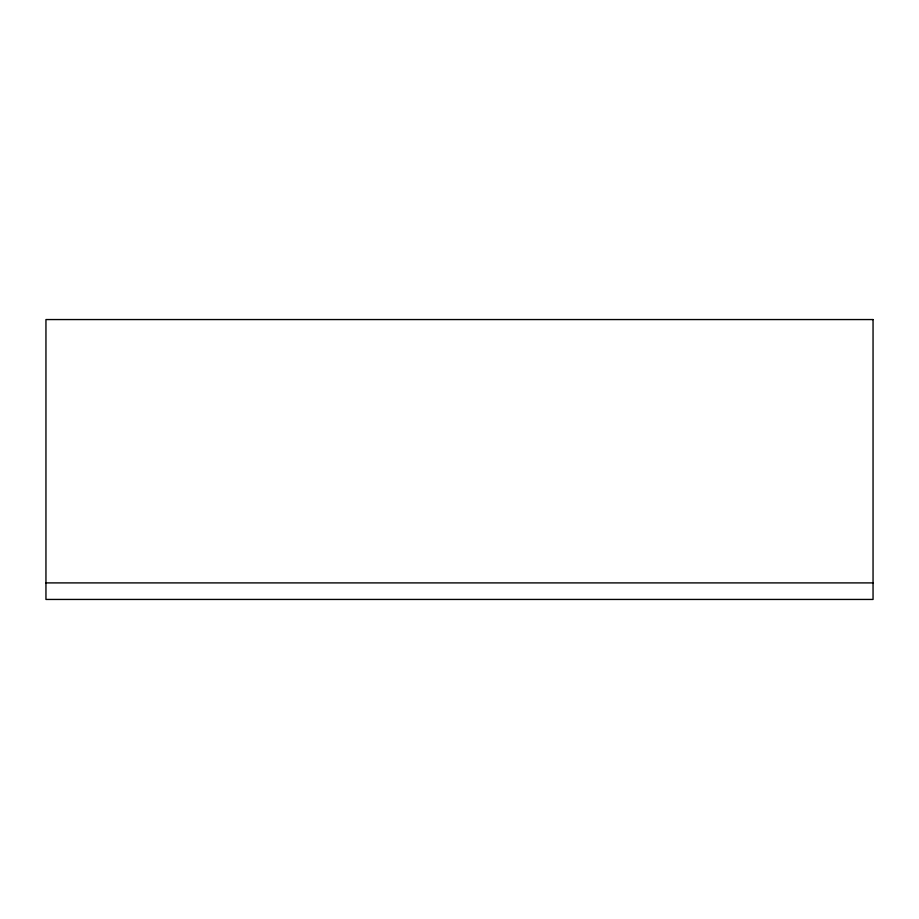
<?xml version="1.0" encoding="UTF-8"?>
<svg xmlns="http://www.w3.org/2000/svg" width="919" height="919" viewBox="0 0 919 919"><rect width="100%" height="100%" fill="white"/><g stroke="black" fill="none" stroke-linecap="round" stroke-linejoin="round"><path stroke-width="1.38" d="M45.95 582.899L873.05 582.899M873.05 319.559L45.95 319.559L45.95 599.441L873.05 599.441L873.05 319.559"/></g></svg>
